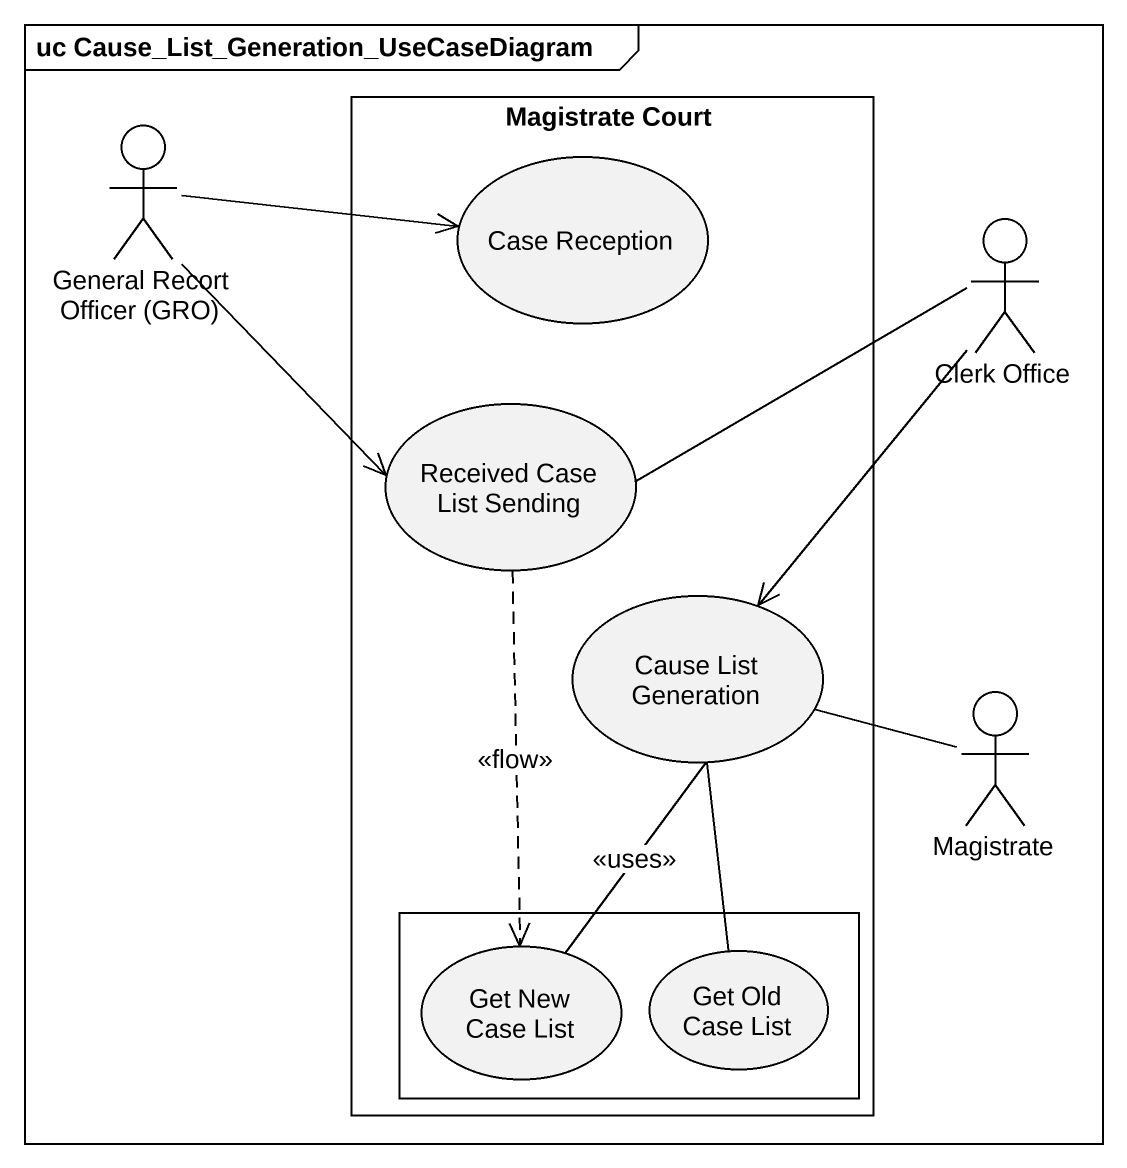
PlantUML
@startuml
mainframe uc Cause_List_Generation_UseCaseDiagram
actor "General Recort Officer (GRO)" as General_Recort_Officer_GRO
rectangle "Magistrate Court" as Magistrate_Court {
  usecase "Case Reception" as Case_Reception
  usecase "Received Case List Sending" as Received_Case_List_Sending
  usecase "Cause List Generation" as Cause_List_Generation
  rectangle " " as rectangle1 {
    usecase "Get New Case List" as Get_New_Case_List
    usecase "Get Old Case List" as Get_Old_Case_List
  }
}
actor "Clerk Office" as Clerk_Office
actor Magistrate
General_Recort_Officer_GRO -right-> Case_Reception
General_Recort_Officer_GRO --> Received_Case_List_Sending
Clerk_Office -left- Received_Case_List_Sending
Clerk_Office --> Cause_List_Generation
Received_Case_List_Sending ..> Get_New_Case_List : <<flow>>
Magistrate -left- Cause_List_Generation
Get_New_Case_List -up- Cause_List_Generation : <<uses>>
Get_Old_Case_List -up- Cause_List_Generation
@enduml
